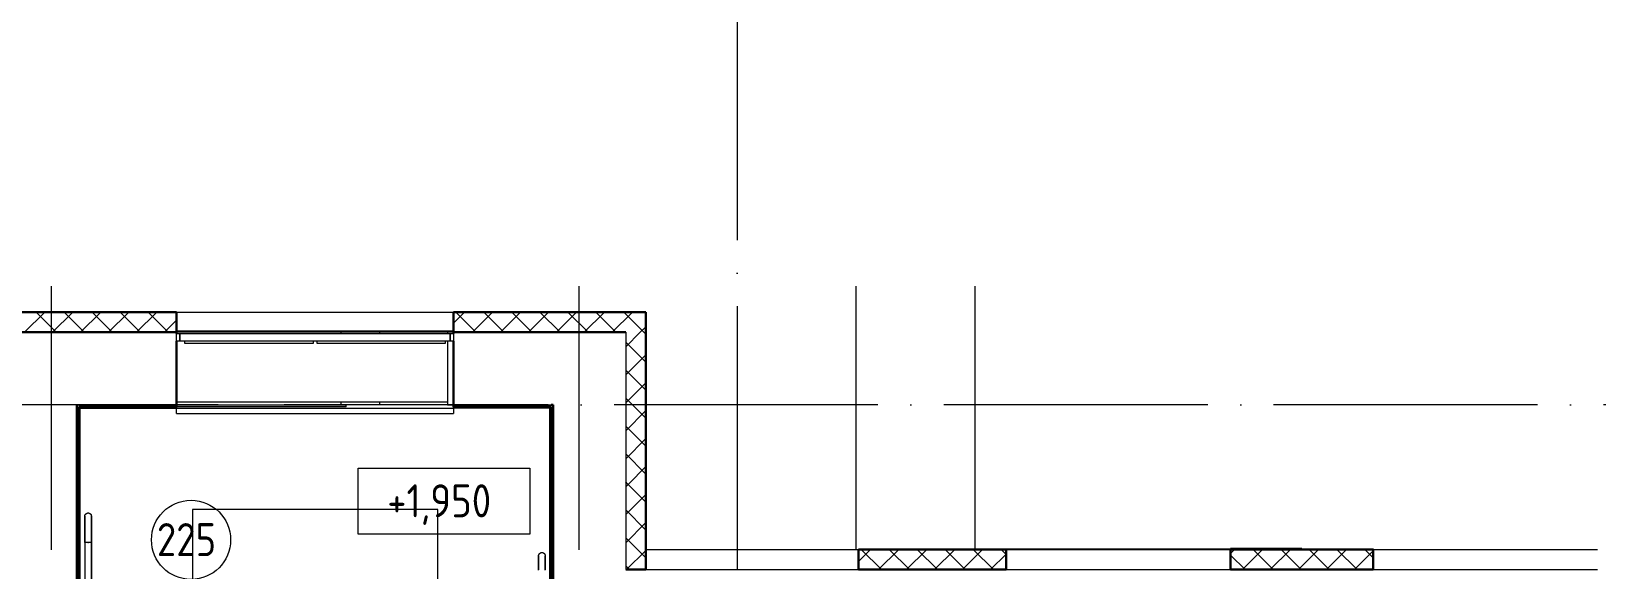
# Model space of a CAD drawing. Header units: millimetres. Extents: x -421858 to 614926, y -468665 to 141641.
# Drawn here: x 144125 to 155991, y -3287 to 795 of the extents above; entities that cross this region are included whole.
import ezdxf

# ---------------------------------------------------------------- set-up
doc = ezdxf.new("R2010")
doc.units = ezdxf.units.MM
doc.linetypes.add('ADSK_Линия сетки', pattern=[25, 20, -2.5, 0, -2.5])
for name, color, linetype, lineweight in [('Аннотация', 7, 'Continuous', 18), ('Лестницы', 252, 'Continuous', 9), ('Марки помещений', 252, 'Continuous', 20), ('Ограждение', 252, 'Continuous', 9), ('Окна', 252, 'Continuous', 9), ('Оси', 252, 'Continuous', 9), ('Отметки', 7, 'Continuous', 9), ('Перекрытие', 252, 'Continuous', 18), ('Стены внутренние', 7, 'Continuous', 18), ('Стены наружные', 7, 'Continuous', 18), ('Стены штриховка', 252, 'Continuous', 9), ('Стрелки вверх', 252, 'Continuous', 18)]:
    doc.layers.add(name, color=color, linetype=linetype, lineweight=lineweight)
doc.styles.add('GOST Common_2', font='', dxfattribs={"width": 0.9, "height": 250})
doc.styles.get('GOST Common_2').set_extended_font_data('GOST type B')

# ---------------------------------------------------------------- blocks, each defined once
blk = doc.blocks.new('2 этаж')
at = {"layer": 'Аннотация', "color": 251, "lineweight": 20, "true_color": 0x636466}
for p, q in [((146603, -3017), (146603, -2517)), ((146603, -2517), (147903, -2517)), ((147903, -2517), (147903, -3017)), ((147903, -3017), (146603, -3017))]:
    blk.add_line(p, q, dxfattribs=at)
at = {"layer": 'Лестницы', "color": 251, "true_color": 0x636466}
blk.add_line((147281, -2037), (146511, -2037), dxfattribs=at)
at = {"layer": 'Марки помещений', "color": 251, "true_color": 0x636466}
blk.add_circle((145336, -3061), 300, dxfattribs=at)
at = {"layer": 'Ограждение', "color": 251, "true_color": 0x636466}
for p, q in [((144496, -2062), (145226, -2062)), ((144496, -3382), (144496, -2062)), ((145226, -2052), (145226, -2062)), ((145226, -2062), (147326, -2062)), ((145226, -2102), (145226, -2062)), ((145226, -2102), (147326, -2102)), ((147326, -2062), (147326, -2052)), ((147326, -2062), (147326, -2102)), ((148056, -2062), (147326, -2062)), ((148056, -3682), (148056, -2062)), ((144531, -3082), (144531, -3383)), ((144581, -3082), (144531, -3082)), ((144531, -3082), (144531, -3382)), ((144558, -3082), (144554, -3082)), ((144554, -3082), (144556, -3082)), ((144556, -3082), (144558, -3082)), ((144581, -3383), (144581, -3082)), ((144581, -3082), (144581, -3382))]:
    blk.add_line(p, q, dxfattribs=at)
at = {"layer": 'Ограждение', "color": 251, "true_color": 0x636466, "flags": 128}
for points in [[(144531, -2882), (144531, -2881), (144531, -2880), (144531, -2879), (144531, -2878), (144532, -2877), (144532, -2876), (144532, -2875), (144532, -2874), (144533, -2873), (144533, -2873), (144533, -2872), (144534, -2871), (144534, -2870), (144535, -2869), (144535, -2868), (144536, -2867), (144537, -2867), (144537, -2866), (144538, -2865), (144539, -2864), (144539, -2864), (144540, -2863), (144541, -2862), (144542, -2862), (144542, -2861), (144543, -2861), (144544, -2860), (144545, -2860), (144546, -2859), (144547, -2859), (144548, -2859), (144549, -2858), (144550, -2858), (144551, -2858), (144552, -2858), (144553, -2857), (144554, -2857), (144555, -2857), (144556, -2857), (144556, -2857)], [(144531, -3082), (144531, -3074), (144531, -3066), (144531, -3058), (144531, -3050), (144531, -3043), (144531, -3035), (144531, -3027), (144531, -3019), (144531, -3012), (144531, -3004), (144531, -2997), (144531, -2990), (144531, -2983), (144531, -2976), (144531, -2969), (144531, -2963), (144531, -2956), (144531, -2950), (144531, -2944), (144531, -2939), (144531, -2933), (144531, -2928), (144531, -2923), (144531, -2918), (144531, -2914), (144531, -2910), (144531, -2906), (144531, -2902), (144531, -2899), (144531, -2896), (144531, -2893), (144531, -2891), (144531, -2889), (144531, -2887), (144531, -2885), (144531, -2884), (144531, -2883), (144531, -2883), (144531, -2882), (144531, -2882)], [(144531, -2882), (144531, -2882), (144531, -2883), (144531, -2884), (144531, -2885), (144531, -2886), (144531, -2888), (144531, -2890), (144531, -2892), (144531, -2895), (144531, -2898), (144531, -2901), (144531, -2905), (144531, -2909), (144531, -2913), (144531, -2917), (144531, -2922), (144531, -2927), (144531, -2932), (144531, -2937), (144531, -2943), (144531, -2949), (144531, -2955), (144531, -2961), (144531, -2968), (144531, -2974), (144531, -2981), (144531, -2988), (144531, -2995), (144531, -3002), (144531, -3010), (144531, -3017), (144531, -3025), (144531, -3033), (144531, -3040), (144531, -3048), (144531, -3056), (144531, -3064), (144531, -3072), (144531, -3080), (144531, -3082)], [(144556, -2857), (144557, -2857), (144558, -2857), (144559, -2857), (144560, -2858), (144561, -2858), (144562, -2858), (144563, -2858), (144564, -2859), (144565, -2859), (144566, -2859), (144567, -2860), (144568, -2860), (144568, -2861), (144569, -2861), (144570, -2862), (144571, -2862), (144572, -2863), (144572, -2863), (144573, -2864), (144574, -2865), (144575, -2866), (144575, -2866), (144576, -2867), (144576, -2868), (144577, -2869), (144578, -2870), (144578, -2870), (144579, -2871), (144579, -2872), (144579, -2873), (144580, -2874), (144580, -2875), (144580, -2876), (144580, -2877), (144581, -2878), (144581, -2879), (144581, -2880), (144581, -2881), (144581, -2882), (144581, -2882)], [(144581, -3082), (144581, -3074), (144581, -3066), (144581, -3058), (144581, -3050), (144581, -3043), (144581, -3035), (144581, -3027), (144581, -3019), (144581, -3012), (144581, -3004), (144581, -2997), (144581, -2990), (144581, -2983), (144581, -2976), (144581, -2969), (144581, -2963), (144581, -2956), (144581, -2950), (144581, -2944), (144581, -2939), (144581, -2933), (144581, -2928), (144581, -2923), (144581, -2918), (144581, -2914), (144581, -2910), (144581, -2906), (144581, -2902), (144581, -2899), (144581, -2896), (144581, -2893), (144581, -2891), (144581, -2889), (144581, -2887), (144581, -2885), (144581, -2884), (144581, -2883), (144581, -2883), (144581, -2882), (144581, -2882)], [(144581, -2882), (144581, -2882), (144581, -2883), (144581, -2884), (144581, -2885), (144581, -2886), (144581, -2888), (144581, -2890), (144581, -2892), (144581, -2895), (144581, -2898), (144581, -2901), (144581, -2905), (144581, -2909), (144581, -2913), (144581, -2917), (144581, -2922), (144581, -2927), (144581, -2932), (144581, -2937), (144581, -2943), (144581, -2949), (144581, -2955), (144581, -2961), (144581, -2968), (144581, -2974), (144581, -2981), (144581, -2988), (144581, -2995), (144581, -3002), (144581, -3010), (144581, -3017), (144581, -3025), (144581, -3033), (144581, -3040), (144581, -3048), (144581, -3056), (144581, -3064), (144581, -3072), (144581, -3080), (144581, -3082)], [(147971, -3182), (147971, -3181), (147971, -3180), (147971, -3179), (147971, -3178), (147972, -3177), (147972, -3176), (147972, -3175), (147972, -3174), (147973, -3173), (147973, -3173), (147973, -3172), (147974, -3171), (147974, -3170), (147975, -3169), (147975, -3168), (147976, -3167), (147977, -3167), (147977, -3166), (147978, -3165), (147979, -3164), (147979, -3164), (147980, -3163), (147981, -3162), (147982, -3162), (147982, -3161), (147983, -3161), (147984, -3160), (147985, -3160), (147986, -3159), (147987, -3159), (147988, -3159), (147989, -3158), (147990, -3158), (147991, -3158), (147992, -3158), (147993, -3157), (147994, -3157), (147995, -3157), (147996, -3157), (147996, -3157)], [(147971, -3290), (147971, -3283), (147971, -3276), (147971, -3269), (147971, -3263), (147971, -3256), (147971, -3250), (147971, -3244), (147971, -3239), (147971, -3233), (147971, -3228), (147971, -3223), (147971, -3218), (147971, -3214), (147971, -3210), (147971, -3206), (147971, -3202), (147971, -3199), (147971, -3196), (147971, -3193), (147971, -3191), (147971, -3189), (147971, -3187), (147971, -3185), (147971, -3184), (147971, -3183), (147971, -3183), (147971, -3182), (147971, -3182)], [(147971, -3182), (147971, -3182), (147971, -3183), (147971, -3184), (147971, -3185), (147971, -3186), (147971, -3188), (147971, -3190), (147971, -3192), (147971, -3195), (147971, -3198), (147971, -3201), (147971, -3205), (147971, -3209), (147971, -3213), (147971, -3217), (147971, -3222), (147971, -3227), (147971, -3232), (147971, -3237), (147971, -3243), (147971, -3249), (147971, -3255), (147971, -3261), (147971, -3268), (147971, -3274), (147971, -3281), (147971, -3288)], [(147996, -3157), (147997, -3157), (147998, -3157), (147999, -3157), (148000, -3158), (148001, -3158), (148002, -3158), (148003, -3158), (148004, -3159), (148005, -3159), (148006, -3159), (148007, -3160), (148008, -3160), (148008, -3161), (148009, -3161), (148010, -3162), (148011, -3162), (148012, -3163), (148012, -3163), (148013, -3164), (148014, -3165), (148015, -3166), (148015, -3166), (148016, -3167), (148016, -3168), (148017, -3169), (148018, -3170), (148018, -3170), (148019, -3171), (148019, -3172), (148019, -3173), (148020, -3174), (148020, -3175), (148020, -3176), (148020, -3177), (148021, -3178), (148021, -3179), (148021, -3180), (148021, -3181), (148021, -3182), (148021, -3182)], [(148021, -3290), (148021, -3283), (148021, -3276), (148021, -3269), (148021, -3263), (148021, -3256), (148021, -3250), (148021, -3244), (148021, -3239), (148021, -3233), (148021, -3228), (148021, -3223), (148021, -3218), (148021, -3214), (148021, -3210), (148021, -3206), (148021, -3202), (148021, -3199), (148021, -3196), (148021, -3193), (148021, -3191), (148021, -3189), (148021, -3187), (148021, -3185), (148021, -3184), (148021, -3183), (148021, -3183), (148021, -3182), (148021, -3182)], [(148021, -3182), (148021, -3182), (148021, -3183), (148021, -3184), (148021, -3185), (148021, -3186), (148021, -3188), (148021, -3190), (148021, -3192), (148021, -3195), (148021, -3198), (148021, -3201), (148021, -3205), (148021, -3209), (148021, -3213), (148021, -3217), (148021, -3222), (148021, -3227), (148021, -3232), (148021, -3237), (148021, -3243), (148021, -3249), (148021, -3255), (148021, -3261), (148021, -3268), (148021, -3274), (148021, -3281), (148021, -3288)]]:
    blk.add_lwpolyline(points, dxfattribs=at)
at = {"layer": 'Окна', "color": 251, "true_color": 0x636466}
for p, q in [((145226, -1497), (145251, -1497)), ((145226, -1555), (145226, -1497)), ((145251, -1497), (145251, -1555)), ((145251, -1497), (147301, -1497)), ((145251, -1555), (145251, -1497)), ((147301, -1497), (147326, -1497)), ((147301, -1555), (147301, -1497)), ((147301, -1497), (147301, -1555)), ((147326, -1497), (147326, -1555)), ((145251, -1555), (145226, -1555)), ((147301, -1555), (145251, -1555)), ((145289, -1572), (145289, -1555)), ((146261, -1572), (145289, -1572)), ((146261, -1555), (146261, -1572)), ((146291, -1572), (146291, -1555)), ((147263, -1572), (146291, -1572)), ((147263, -1555), (147263, -1572)), ((147326, -1555), (147301, -1555))]:
    blk.add_line(p, q, dxfattribs=at)
at = {"layer": 'Оси', "color": 251, "linetype": 'ADSK_Линия сетки', "ltscale": 100, "true_color": 0x636466}
for p, q in [((149476, 33713), (149476, -32263)), ((144276, -1137), (144276, -32263)), ((148276, -1137), (148276, -32263)), ((150376, -1137), (150376, -30993)), ((151276, -1137), (151276, -30993)), ((170543, -2037), (93566, -2037))]:
    blk.add_line(p, q, dxfattribs=at)
at = {"layer": 'Перекрытие', "color": 251, "ltscale": 100, "true_color": 0x636466}
blk.add_line((147281, -2037), (146511, -2037), dxfattribs=at)
at = {"layer": 'Стены внутренние', "color": 251, "lineweight": 30, "true_color": 0x636466}
for p, q in [((143769, -1335), (145226, -1335)), ((145226, -1497), (145226, -1335)), ((148783, -1335), (147326, -1335)), ((147326, -1497), (147326, -1335)), ((148783, -1335), (148783, -3287)), ((145226, -1487), (143921, -1487)), ((148631, -1487), (147326, -1487)), ((145226, -1555), (145226, -2037)), ((147326, -1555), (147326, -2037)), ((148081, -3837), (148081, -2037)), ((148081, -2037), (148081, -2037)), ((151516, -3135), (150396, -3135)), ((150396, -3135), (150396, -3287)), ((151516, -3287), (151516, -3135)), ((154296, -3135), (153216, -3135)), ((153216, -3135), (153216, -3287)), ((154296, -3287), (154296, -3135)), ((148631, -3287), (148783, -3287)), ((150396, -3287), (151516, -3287)), ((153216, -3287), (154296, -3287))]:
    blk.add_line(p, q, dxfattribs=at)
at = {"layer": 'Стены внутренние', "color": 251, "linetype": 'Continuous', "lineweight": 9, "true_color": 0x636466}
for p, q in [((144074, -1487), (144224, -1337)), ((144314, -1487), (144164, -1337)), ((144287, -1487), (144437, -1337)), ((144526, -1487), (144376, -1337)), ((144499, -1487), (144649, -1337)), ((144573, -1335), (144572, -1337)), ((144738, -1487), (144588, -1337)), ((144711, -1487), (144861, -1337)), ((144951, -1487), (144801, -1337)), ((144807, -1337), (144806, -1335)), ((144923, -1487), (145073, -1337)), ((145163, -1487), (145013, -1337)), ((145135, -1487), (145224, -1398)), ((147326, -1418), (147406, -1337)), ((147496, -1487), (147346, -1337)), ((147469, -1487), (147619, -1337)), ((147708, -1487), (147558, -1337)), ((147623, -1337), (147622, -1335)), ((147681, -1487), (147831, -1337)), ((147920, -1487), (147770, -1337)), ((147893, -1487), (148043, -1337)), ((148133, -1487), (147983, -1337)), ((148105, -1487), (148255, -1337)), ((148345, -1487), (148195, -1337)), ((148317, -1487), (148467, -1337)), ((148557, -1487), (148407, -1337)), ((148445, -1335), (148444, -1337)), ((148529, -1487), (148679, -1337)), ((148769, -1487), (148619, -1337)), ((148631, -1598), (148741, -1487)), ((148741, -1487), (148781, -1448)), ((148781, -1499), (148769, -1487)), ((148781, -1711), (148631, -1561)), ((148631, -1810), (148781, -1660)), ((148781, -1924), (148631, -1774)), ((148631, -2022), (148781, -1872)), ((148781, -2136), (148631, -1986)), ((148631, -2234), (148781, -2084)), ((148781, -2348), (148631, -2198)), ((148631, -2446), (148781, -2296)), ((148783, -2331), (148781, -2327)), ((148781, -2560), (148631, -2410)), ((148654, -2635), (148781, -2508)), ((148644, -2635), (148631, -2622)), ((148631, -2658), (148654, -2635)), ((148631, -2870), (148781, -2720)), ((148781, -2772), (148644, -2635)), ((148781, -2984), (148631, -2834)), ((148631, -3083), (148781, -2933)), ((148781, -3196), (148631, -3046)), ((148638, -3287), (148781, -3145)), ((148781, -3145), (148783, -3143)), ((148783, -3198), (148781, -3196)), ((150396, -3226), (150485, -3137)), ((150569, -3287), (150419, -3137)), ((150548, -3287), (150698, -3137)), ((150781, -3287), (150631, -3137)), ((150760, -3287), (150910, -3137)), ((150993, -3287), (150843, -3137)), ((150972, -3287), (151122, -3137)), ((151205, -3287), (151055, -3137)), ((151184, -3287), (151334, -3137)), ((151418, -3287), (151268, -3137)), ((151395, -3135), (151393, -3137)), ((151396, -3287), (151514, -3169)), ((151514, -3172), (151480, -3137)), ((151516, -3204), (151514, -3200)), ((153216, -3173), (153218, -3173)), ((153218, -3162), (153243, -3137)), ((153327, -3287), (153218, -3179)), ((153237, -3137), (153236, -3135)), ((153305, -3287), (153455, -3137)), ((153539, -3287), (153389, -3137)), ((153517, -3287), (153667, -3137)), ((153751, -3287), (153601, -3137)), ((153706, -3137), (153705, -3135)), ((153730, -3287), (153880, -3137)), ((153963, -3287), (153813, -3137)), ((153942, -3287), (154092, -3137)), ((154175, -3287), (154025, -3137)), ((154154, -3287), (154294, -3147)), ((154210, -3135), (154209, -3137)), ((154294, -3194), (154237, -3137)), ((154293, -3137), (154292, -3135)), ((154296, -3142), (154294, -3139)), ((148660, -3287), (148631, -3258))]:
    blk.add_line(p, q, dxfattribs=at)
at = {"layer": 'Стены внутренние', "color": 251, "true_color": 0x636466}
for p, q in [((145226, -1335), (147326, -1335)), ((145226, -1477), (147326, -1477)), ((146471, -1487), (146471, -1497)), ((146766, -1497), (146766, -1487)), ((147281, -1487), (147281, -1497)), ((148631, -1487), (148631, -3287)), ((146471, -2017), (146471, -2037)), ((146766, -2037), (146766, -2017)), ((147281, -2017), (147281, -2037)), ((147281, -2037), (148066, -2037)), ((148783, -3135), (150396, -3135)), ((151516, -3135), (153216, -3135)), ((154296, -3135), (155996, -3135)), ((148783, -3287), (150396, -3287)), ((151516, -3287), (153216, -3287)), ((154296, -3287), (155996, -3287))]:
    blk.add_line(p, q, dxfattribs=at)
at = {"layer": 'Стены наружные', "color": 251, "true_color": 0x636466}
for p, q in [((147326, -1487), (145226, -1487)), ((147281, -1555), (147281, -2017)), ((144471, -2037), (146511, -2037)), ((147281, -2017), (145226, -2017)), ((146511, -2052), (145226, -2052)), ((146511, -2052), (146511, -2037)), ((150976, -3130), (153216, -3130)), ((150976, -3135), (150976, -3130)), ((151516, -3135), (151516, -3130)), ((153756, -3130), (154296, -3130)), ((154296, -3130), (154296, -3135))]:
    blk.add_line(p, q, dxfattribs=at)
at = {"layer": 'Стены наружные', "color": 251, "lineweight": 30, "true_color": 0x636466}
for p, q in [((144471, -9352), (144471, -2037)), ((144486, -2052), (145226, -2052)), ((144486, -9217), (144486, -2052)), ((145226, -2052), (145226, -2037)), ((147326, -2052), (147326, -2037)), ((147326, -2052), (148066, -2052)), ((148066, -2037), (148081, -2037)), ((148066, -4479), (148066, -2052)), ((148081, -4472), (148081, -2037)), ((153756, -3130), (153216, -3130)), ((153216, -3130), (153216, -3135)), ((153756, -3135), (153756, -3130))]:
    blk.add_line(p, q, dxfattribs=at)
at = {"layer": 'Стены наружные', "color": 251, "linetype": 'Continuous', "lineweight": 9, "true_color": 0x636466}
for p, q in [((144782, -2052), (144797, -2037)), ((145206, -2052), (145221, -2037)), ((147328, -2052), (147343, -2037)), ((147752, -2052), (147767, -2037)), ((148066, -2163), (148081, -2148)), ((144471, -2363), (144486, -2348)), ((148066, -2587), (148081, -2572)), ((144471, -2788), (144486, -2773)), ((148066, -3011), (148081, -2996)), ((144471, -3212), (144486, -3197)), ((153236, -3135), (153236, -3135)), ((153705, -3135), (153703, -3130))]:
    blk.add_line(p, q, dxfattribs=at)
at = {"layer": 'Стены штриховка', "color": 251, "true_color": 0x636466}
for p, q in [((143769, -1337), (145224, -1337)), ((145224, -1337), (145224, -1411)), ((145224, -1411), (145226, -1411)), ((147326, -1411), (147328, -1411)), ((147328, -1411), (147328, -1337)), ((147328, -1337), (148783, -1337)), ((148781, -3137), (148781, -1335)), ((148783, -3137), (148781, -3137)), ((151514, -3137), (150398, -3137)), ((150398, -3137), (150398, -3211)), ((151514, -3211), (151514, -3137)), ((154294, -3137), (153218, -3137)), ((153218, -3137), (153218, -3211)), ((154294, -3211), (154294, -3137)), ((150396, -3211), (150398, -3211)), ((151514, -3211), (151516, -3211)), ((153216, -3211), (153218, -3211)), ((154294, -3211), (154296, -3211))]:
    blk.add_line(p, q, dxfattribs=at)
at = {"layer": 'Стрелки вверх', "color": 251, "true_color": 0x636466}
for p, q in [((145346, -2832), (145346, -3682)), ((147206, -2832), (145346, -2832)), ((147206, -3682), (147206, -2832))]:
    blk.add_line(p, q, dxfattribs=at)
at = {"layer": 'Марки помещений', "color": 251, "true_color": 0x636466, "style": 'GOST Common_2', "width": 0.9}
blk.add_text('225', height=250, dxfattribs=at).set_placement((145077, -3184))
at = {"layer": 'Отметки', "color": 251, "true_color": 0x636466, "style": 'GOST Common_2', "width": 0.9}
blk.add_text('+1,950', height=250, dxfattribs=at).set_placement((146823, -2890))

msp = doc.modelspace()

# ---------------------------------------------------------------- block references
msp.add_blockref('2 этаж', (0, 0))

doc.saveas('drawing.dxf')
